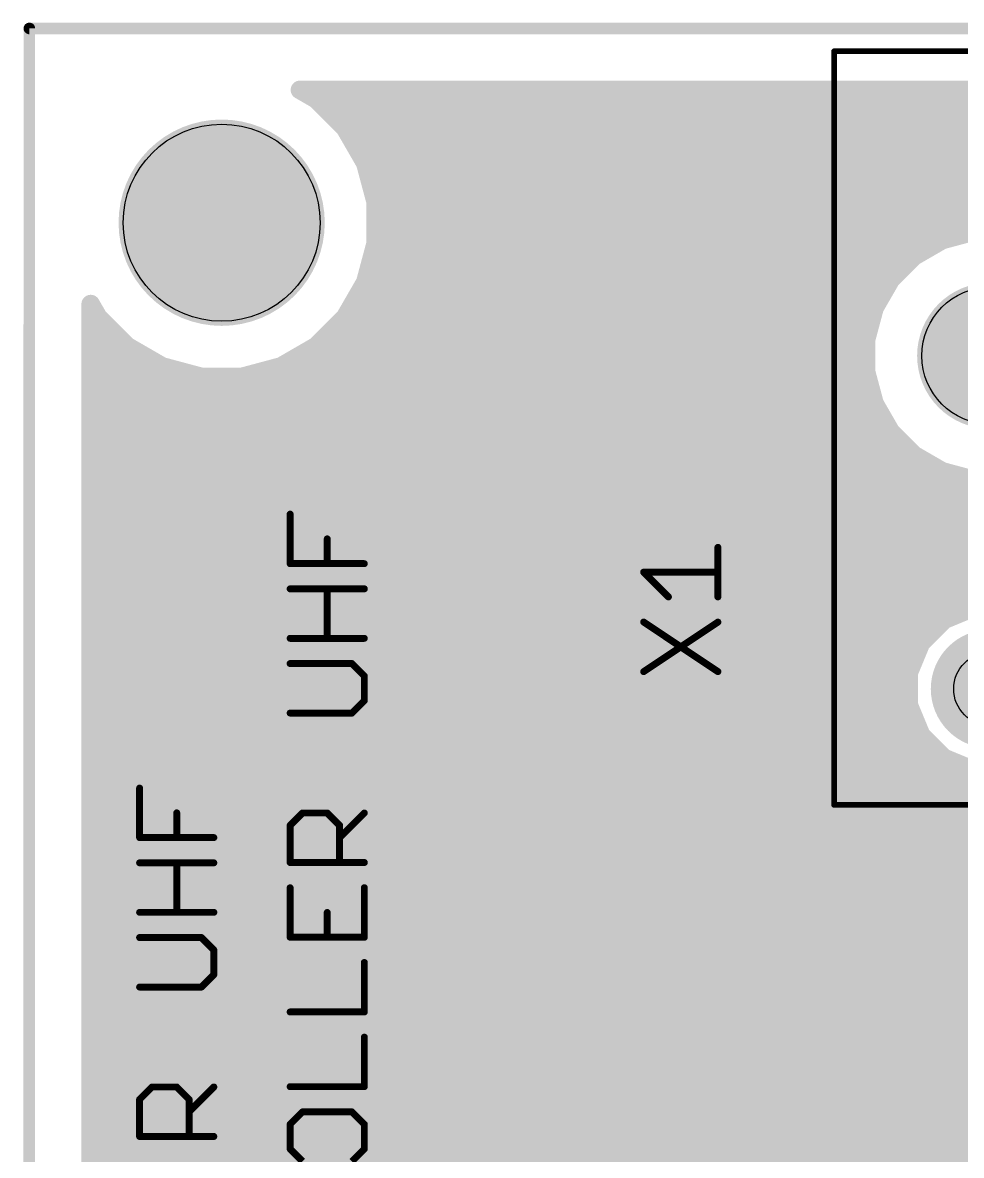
# Model space of a CAD drawing. Extents: x 0 to 10.8, y 0 to 6.1.
# Drawn here: x -0.006 to 0.804, y 3.556 to 4.533 of the extents above; entities that cross this region are included whole.
import ezdxf

# ---------------------------------------------------------------- set-up
doc = ezdxf.new("R2010")
doc.units = 0
for name, color, linetype in [('1', 22, 'CONTINUOUS'), ('116', 253, 'CONTINUOUS'), ('16', 175, 'CONTINUOUS'), ('17', 82, 'CONTINUOUS'), ('20', 7, 'CONTINUOUS'), ('21', 253, 'CONTINUOUS'), ('25', 253, 'CONTINUOUS'), ('29', 253, 'CONTINUOUS'), ('30', 253, 'CONTINUOUS'), ('44', 253, 'CONTINUOUS')]:
    doc.layers.add(name, color=color, linetype=linetype)

# ---------------------------------------------------------------- blocks, each defined once
blk = doc.blocks.new('ROUNDP')
at = {"const_width": 0.5}
blk.add_lwpolyline([(0, -0.25, 1), (0, 0.25, 1), (0, -0.25)], format="xyb", dxfattribs=at)

msp = doc.modelspace()

# ---------------------------------------------------------------- linework, layer by layer
at = {"layer": '1', "const_width": 0.016}
for points in [[(0.247661, 4.466425), (0.233563, 4.474559)], [(0.233563, 4.474559), (2.205394, 4.474559)], [(0.272425, 4.441661), (0.247661, 4.466425)], [(0.250087, 4.464), (2.174343, 4.464)], [(0.266087, 4.448), (2.148587, 4.448)], [(0.289933, 4.411335), (0.272425, 4.441661)], [(0.278004, 4.432), (2.132587, 4.432)], [(0.28724, 4.416), (2.12078, 4.416)], [(0.298996, 4.377508), (0.289933, 4.411335)], [(0.292972, 4.4), (2.111543, 4.4)], [(0.29726, 4.384), (1.717126, 4.384)], [(0.298996, 4.342488), (0.298996, 4.377508)], [(0.298996, 4.368), (1.717126, 4.368)], [(0.298996, 4.352), (0.813976, 4.352)], [(0.815224, 4.352335), (0.788, 4.345039)], [(0.289933, 4.308661), (0.298996, 4.342488)], [(0.788, 4.345039), (0.763587, 4.330945)], [(0.297256, 4.336), (0.772346, 4.336)], [(0.763587, 4.330945), (0.743657, 4.311016)], [(0.292969, 4.32), (0.752642, 4.32)], [(0.743657, 4.311016), (0.729563, 4.286602)], [(0.272425, 4.278335), (0.289933, 4.308661)], [(0.28724, 4.304), (0.73961, 4.304)], [(0.052252, 0.24398), (0.052953, 4.289807)], [(0.052949, 4.288), (0.053992, 4.288)], [(0.052953, 4.289807), (0.059571, 4.278335)], [(0.278004, 4.288), (0.73037, 4.288)], [(0.729563, 4.286602), (0.722268, 4.259378)], [(0.052949, 4.272), (0.065906, 4.272)], [(0.059571, 4.278335), (0.084335, 4.253571)], [(0.247661, 4.253571), (0.272425, 4.278335)], [(0.266091, 4.272), (0.725654, 4.272)], [(0.052945, 4.256), (0.081906, 4.256)], [(0.084335, 4.253571), (0.114661, 4.236063)], [(0.217335, 4.236063), (0.247661, 4.253571)], [(0.250091, 4.256), (0.722268, 4.256)], [(0.722268, 4.259378), (0.722268, 4.231185)], [(0.052941, 4.24), (0.107839, 4.24)], [(0.114661, 4.236063), (0.148488, 4.227)], [(0.183508, 4.227), (0.217335, 4.236063)], [(0.224154, 4.24), (0.722268, 4.24)], [(0.052941, 4.224), (0.724193, 4.224)], [(0.148488, 4.227), (0.183508, 4.227)], [(0.722268, 4.231185), (0.729563, 4.203961)], [(0.052937, 4.208), (0.72848, 4.208)], [(0.729563, 4.203961), (0.743657, 4.179547)], [(0.052933, 4.192), (0.736465, 4.192)], [(0.052929, 4.176), (0.747205, 4.176)], [(0.743657, 4.179547), (0.763587, 4.159618)], [(0.052929, 4.16), (0.763205, 4.16)], [(0.763587, 4.159618), (0.788, 4.145524)], [(0.788, 4.145524), (0.815224, 4.138228)], [(0.052925, 4.144), (0.793685, 4.144)], [(0.052921, 4.128), (1.355811, 4.128)], [(0.052921, 4.112), (1.339811, 4.112)], [(0.052917, 4.096), (1.323811, 4.096)], [(0.052913, 4.08), (1.315457, 4.08)], [(0.052913, 4.064), (1.315457, 4.064)], [(0.052909, 4.048), (1.315457, 4.048)], [(0.052906, 4.032), (1.315457, 4.032)], [(0.815346, 4.028122), (0.789531, 4.017429)], [(0.052902, 4.016), (0.788102, 4.016)], [(0.789531, 4.017429), (0.769772, 3.997669)], [(0.052902, 4), (0.772102, 4)], [(0.769772, 3.997669), (0.759079, 3.971854)], [(0.052898, 3.984), (0.76411, 3.984)], [(0.759079, 3.971854), (0.759079, 3.943906)], [(0.052894, 3.968), (0.759079, 3.968)], [(0.052894, 3.952), (0.759079, 3.952)], [(0.759079, 3.943906), (0.769772, 3.918091)], [(0.05289, 3.936), (0.76235, 3.936)], [(0.052886, 3.92), (0.76898, 3.92)], [(0.769772, 3.918091), (0.789531, 3.898331)], [(0.052886, 3.904), (0.783862, 3.904)], [(0.789531, 3.898331), (0.791, 3.897724)], [(0.791, 3.897724), (0.791, 3.503665)], [(0.052882, 3.888), (0.791, 3.888)], [(0.052878, 3.872), (0.791, 3.872)], [(0.052874, 3.856), (0.791, 3.856)], [(0.052874, 3.84), (0.791, 3.84)], [(0.05287, 3.824), (0.791, 3.824)], [(0.052866, 3.808), (0.791, 3.808)], [(0.052866, 3.792), (0.791, 3.792)], [(0.052862, 3.776), (0.791, 3.776)], [(0.052858, 3.76), (0.791, 3.76)], [(0.052854, 3.744), (0.791, 3.744)], [(0.052854, 3.728), (0.791, 3.728)], [(0.05285, 3.712), (0.791, 3.712)], [(0.052846, 3.696), (0.791, 3.696)], [(0.052846, 3.68), (0.791, 3.68)], [(0.052843, 3.664), (0.791, 3.664)], [(0.052839, 3.648), (0.791, 3.648)], [(0.052839, 3.632), (0.791, 3.632)], [(0.052835, 3.616), (0.791, 3.616)], [(0.052831, 3.6), (0.791, 3.6)], [(0.052827, 3.584), (0.791, 3.584)], [(0.052827, 3.568), (0.791, 3.568)], [(0.052823, 3.552), (0.791, 3.552)]]:
    msp.add_lwpolyline(points, dxfattribs=at)
at = {"layer": '1', "const_width": 0.008}
for points in [[(0.235562, 4.478024, 1), (0.231564, 4.471094)], [(0.233563, 4.478559, 1), (0.233563, 4.470559)], [(0.25049, 4.469254, 1), (0.244833, 4.463597)], [(0.245662, 4.46296, 1), (0.24966, 4.46989)], [(0.250087, 4.468, 1), (0.250087, 4.46)], [(0.266087, 4.452, 1), (0.266087, 4.444)], [(0.275889, 4.443661, 1), (0.268961, 4.439662)], [(0.269597, 4.438833, 1), (0.275254, 4.44449)], [(0.278004, 4.436, 1), (0.278004, 4.428)], [(0.28724, 4.42, 1), (0.28724, 4.412)], [(0.293797, 4.41237, 1), (0.286069, 4.410299)], [(0.286469, 4.409335, 1), (0.293397, 4.413335)], [(0.292972, 4.404, 1), (0.292972, 4.396)], [(0.29726, 4.388, 1), (0.29726, 4.38)], [(0.302996, 4.377508, 1), (0.294996, 4.377508)], [(0.295132, 4.376473, 1), (0.30286, 4.378543)], [(0.298996, 4.372, 1), (0.298996, 4.364)], [(0.298996, 4.356, 1), (0.298996, 4.348)], [(0.30286, 4.341453, 1), (0.295132, 4.343523)], [(0.786965, 4.348903, 1), (0.789035, 4.341176)], [(0.79, 4.341575, 1), (0.786, 4.348504)], [(0.297256, 4.34, 1), (0.297256, 4.332)], [(0.294996, 4.342488, 1), (0.302996, 4.342488)], [(0.761587, 4.334409, 1), (0.765587, 4.327481)], [(0.766415, 4.328116, 1), (0.760758, 4.333773)], [(0.772346, 4.332, 1), (0.772346, 4.34)], [(0.292969, 4.324, 1), (0.292969, 4.316)], [(0.747122, 4.309016, 1), (0.740193, 4.313016)], [(0.752642, 4.316, 1), (0.752642, 4.324)], [(0.28724, 4.308, 1), (0.28724, 4.3)], [(0.286069, 4.309697, 1), (0.293797, 4.307626)], [(0.293397, 4.306662, 1), (0.286469, 4.310661)], [(0.73961, 4.3, 1), (0.73961, 4.308)], [(0.740829, 4.313844, 1), (0.746486, 4.308187)], [(0.052949, 4.292, 1), (0.052949, 4.284)], [(0.056953, 4.289806, 1), (0.048953, 4.289808)], [(0.056418, 4.291806, 1), (0.049488, 4.287808)], [(0.053992, 4.284, 1), (0.053992, 4.292)], [(0.278004, 4.292, 1), (0.278004, 4.284)], [(0.726099, 4.288602, 1), (0.733027, 4.284602)], [(0.733427, 4.285567, 1), (0.725699, 4.287638)], [(0.73037, 4.284, 1), (0.73037, 4.292)], [(0.052949, 4.276, 1), (0.052949, 4.268)], [(0.062399, 4.281163, 1), (0.056742, 4.275506)], [(0.056106, 4.276336, 1), (0.063036, 4.280333)], [(0.065906, 4.268, 1), (0.065906, 4.276)], [(0.266091, 4.276, 1), (0.266091, 4.268)], [(0.268961, 4.280335, 1), (0.275889, 4.276335)], [(0.275254, 4.275506, 1), (0.269597, 4.281163)], [(0.725654, 4.268, 1), (0.725654, 4.276)], [(0.052945, 4.26, 1), (0.052945, 4.252)], [(0.086335, 4.257035, 1), (0.082335, 4.250107)], [(0.081506, 4.250742, 1), (0.087163, 4.256399)], [(0.081906, 4.252, 1), (0.081906, 4.26)], [(0.244833, 4.256399, 1), (0.25049, 4.250742)], [(0.249661, 4.250107, 1), (0.245662, 4.257035)], [(0.250091, 4.26, 1), (0.250091, 4.252)], [(0.726268, 4.259378, 1), (0.718268, 4.259378)], [(0.718404, 4.260413, 1), (0.726131, 4.258343)], [(0.722268, 4.252, 1), (0.722268, 4.26)], [(0.052941, 4.244, 1), (0.052941, 4.236)], [(0.107839, 4.236, 1), (0.107839, 4.244)], [(0.115697, 4.239927, 1), (0.113626, 4.232199)], [(0.112662, 4.232599, 1), (0.116661, 4.239527)], [(0.215335, 4.239527, 1), (0.219335, 4.232599)], [(0.21837, 4.232199, 1), (0.216299, 4.239927)], [(0.224154, 4.244, 1), (0.224154, 4.236)], [(0.722268, 4.236, 1), (0.722268, 4.244)], [(0.052941, 4.228, 1), (0.052941, 4.22)], [(0.148488, 4.231, 1), (0.148488, 4.223)], [(0.147453, 4.223136, 1), (0.149523, 4.230864)], [(0.182473, 4.230864, 1), (0.184543, 4.223136)], [(0.183508, 4.223, 1), (0.183508, 4.231)], [(0.726131, 4.23222, 1), (0.718404, 4.23015)], [(0.718268, 4.231185, 1), (0.726268, 4.231185)], [(0.724193, 4.22, 1), (0.724193, 4.228)], [(0.052937, 4.212, 1), (0.052937, 4.204)], [(0.733027, 4.205961, 1), (0.726099, 4.201961)], [(0.72848, 4.204, 1), (0.72848, 4.212)], [(0.725699, 4.202925, 1), (0.733427, 4.204996)], [(0.052933, 4.196, 1), (0.052933, 4.188)], [(0.736465, 4.188, 1), (0.736465, 4.196)], [(0.052929, 4.18, 1), (0.052929, 4.172)], [(0.746486, 4.182376, 1), (0.740829, 4.176719)], [(0.740193, 4.177547, 1), (0.747122, 4.181547)], [(0.747205, 4.172, 1), (0.747205, 4.18)], [(0.052929, 4.164, 1), (0.052929, 4.156)], [(0.765587, 4.163082, 1), (0.761587, 4.156154)], [(0.760758, 4.15679, 1), (0.766415, 4.162447)], [(0.763205, 4.156, 1), (0.763205, 4.164)], [(0.789035, 4.149387, 1), (0.786965, 4.14166)], [(0.786, 4.142059, 1), (0.79, 4.148988)], [(0.052925, 4.148, 1), (0.052925, 4.14)], [(0.793685, 4.14, 1), (0.793685, 4.148)], [(0.052921, 4.132, 1), (0.052921, 4.124)], [(0.052921, 4.116, 1), (0.052921, 4.108)], [(0.052917, 4.1, 1), (0.052917, 4.092)], [(0.052913, 4.084, 1), (0.052913, 4.076)], [(0.052913, 4.068, 1), (0.052913, 4.06)], [(0.052909, 4.052, 1), (0.052909, 4.044)], [(0.052906, 4.036, 1), (0.052906, 4.028)], [(0.052902, 4.02, 1), (0.052902, 4.012)], [(0.788001, 4.021125, 1), (0.791062, 4.013734)], [(0.79236, 4.014601, 1), (0.786703, 4.020258)], [(0.788102, 4.012, 1), (0.788102, 4.02)], [(0.052902, 4.004, 1), (0.052902, 3.996)], [(0.772102, 3.996, 1), (0.772102, 4.004)], [(0.766943, 4.000498, 1), (0.7726, 3.994841)], [(0.773467, 3.996139, 1), (0.766076, 3.9992)], [(0.052898, 3.988, 1), (0.052898, 3.98)], [(0.76411, 3.98, 1), (0.76411, 3.988)], [(0.763079, 3.971854, 1), (0.755079, 3.971854)], [(0.755383, 3.973385, 1), (0.762774, 3.970324)], [(0.052894, 3.972, 1), (0.052894, 3.964)], [(0.759079, 3.964, 1), (0.759079, 3.972)], [(0.052894, 3.956, 1), (0.052894, 3.948)], [(0.759079, 3.948, 1), (0.759079, 3.956)], [(0.762774, 3.945436, 1), (0.755383, 3.942375)], [(0.755079, 3.943906, 1), (0.763079, 3.943906)], [(0.05289, 3.94, 1), (0.05289, 3.932)], [(0.76235, 3.932, 1), (0.76235, 3.94)], [(0.052886, 3.924, 1), (0.052886, 3.916)], [(0.76898, 3.916, 1), (0.76898, 3.924)], [(0.7726, 3.920919, 1), (0.766943, 3.915262)], [(0.766076, 3.91656, 1), (0.773467, 3.919621)], [(0.052886, 3.908, 1), (0.052886, 3.9)], [(0.783862, 3.9, 1), (0.783862, 3.908)], [(0.791058, 3.902028, 1), (0.788005, 3.894633)], [(0.786703, 3.895502, 1), (0.79236, 3.901159)], [(0.795, 3.897724, 1), (0.787, 3.897724)], [(0.789474, 3.894027, 1), (0.792526, 3.901422)], [(0.052882, 3.892, 1), (0.052882, 3.884)], [(0.791, 3.884, 1), (0.791, 3.892)], [(0.052878, 3.876, 1), (0.052878, 3.868)], [(0.791, 3.868, 1), (0.791, 3.876)], [(0.052874, 3.86, 1), (0.052874, 3.852)], [(0.791, 3.852, 1), (0.791, 3.86)], [(0.052874, 3.844, 1), (0.052874, 3.836)], [(0.791, 3.836, 1), (0.791, 3.844)], [(0.05287, 3.828, 1), (0.05287, 3.82)], [(0.791, 3.82, 1), (0.791, 3.828)], [(0.052866, 3.812, 1), (0.052866, 3.804)], [(0.791, 3.804, 1), (0.791, 3.812)], [(0.052866, 3.796, 1), (0.052866, 3.788)], [(0.791, 3.788, 1), (0.791, 3.796)], [(0.052862, 3.78, 1), (0.052862, 3.772)], [(0.791, 3.772, 1), (0.791, 3.78)], [(0.052858, 3.764, 1), (0.052858, 3.756)], [(0.791, 3.756, 1), (0.791, 3.764)], [(0.052854, 3.748, 1), (0.052854, 3.74)], [(0.791, 3.74, 1), (0.791, 3.748)], [(0.052854, 3.732, 1), (0.052854, 3.724)], [(0.791, 3.724, 1), (0.791, 3.732)], [(0.05285, 3.716, 1), (0.05285, 3.708)], [(0.791, 3.708, 1), (0.791, 3.716)], [(0.052846, 3.7, 1), (0.052846, 3.692)], [(0.791, 3.692, 1), (0.791, 3.7)], [(0.052846, 3.684, 1), (0.052846, 3.676)], [(0.791, 3.676, 1), (0.791, 3.684)], [(0.052843, 3.668, 1), (0.052843, 3.66)], [(0.791, 3.66, 1), (0.791, 3.668)], [(0.052839, 3.652, 1), (0.052839, 3.644)], [(0.791, 3.644, 1), (0.791, 3.652)], [(0.052839, 3.636, 1), (0.052839, 3.628)], [(0.791, 3.628, 1), (0.791, 3.636)], [(0.052835, 3.62, 1), (0.052835, 3.612)], [(0.791, 3.612, 1), (0.791, 3.62)], [(0.052831, 3.604, 1), (0.052831, 3.596)], [(0.791, 3.596, 1), (0.791, 3.604)], [(0.052827, 3.588, 1), (0.052827, 3.58)], [(0.791, 3.58, 1), (0.791, 3.588)], [(0.052827, 3.572, 1), (0.052827, 3.564)], [(0.791, 3.564, 1), (0.791, 3.572)], [(0.052823, 3.556, 1), (0.052823, 3.548)], [(0.791, 3.548, 1), (0.791, 3.556)]]:
    msp.add_lwpolyline(points, format="xyb", dxfattribs=at)
at = {"layer": '116'}
for points, const_width in [([(0.165984, 4.313543, 1), (0.165984, 4.406457, 1), (0.165984, 4.313543)], 0.081063), ([(0.829331, 4.211811, 1), (0.829331, 4.27874, 1), (0.829331, 4.211811)], 0.055118), ([(0.829331, 3.938189, 1), (0.829331, 3.977559, 1), (0.829331, 3.938189)], 0.027559)]:
    msp.add_lwpolyline(points, format="xyb", dxfattribs=dict(at, const_width=const_width))
at = {"layer": '16', "const_width": 0.016}
for points in [[(0.247661, 4.466425), (0.233563, 4.474559)], [(0.233563, 4.474559), (1.659866, 4.474559)], [(0.272425, 4.441661), (0.247661, 4.466425)], [(0.250087, 4.464), (1.649307, 4.464)], [(0.266087, 4.448), (1.633307, 4.448)], [(0.289933, 4.411335), (0.272425, 4.441661)], [(0.278004, 4.432), (1.617307, 4.432)], [(0.28724, 4.416), (1.601307, 4.416)], [(0.298996, 4.377508), (0.289933, 4.411335)], [(0.292972, 4.4), (1.585307, 4.4)], [(0.29726, 4.384), (1.569307, 4.384)], [(0.298996, 4.342488), (0.298996, 4.377508)], [(0.298996, 4.368), (1.553307, 4.368)], [(0.298996, 4.352), (0.813976, 4.352)], [(0.815224, 4.352335), (0.788, 4.345039)], [(0.289933, 4.308661), (0.298996, 4.342488)], [(0.788, 4.345039), (0.763587, 4.330945)], [(0.297256, 4.336), (0.772346, 4.336)], [(0.763587, 4.330945), (0.743657, 4.311016)], [(0.292969, 4.32), (0.752642, 4.32)], [(0.743657, 4.311016), (0.729563, 4.286602)], [(0.272425, 4.278335), (0.289933, 4.308661)], [(0.28724, 4.304), (0.73961, 4.304)], [(0.052252, 0.24398), (0.052953, 4.289807)], [(0.052949, 4.288), (0.053992, 4.288)], [(0.052953, 4.289807), (0.059571, 4.278335)], [(0.278004, 4.288), (0.73037, 4.288)], [(0.729563, 4.286602), (0.722268, 4.259378)], [(0.052949, 4.272), (0.065906, 4.272)], [(0.059571, 4.278335), (0.084335, 4.253571)], [(0.247661, 4.253571), (0.272425, 4.278335)], [(0.266091, 4.272), (0.725654, 4.272)], [(0.052945, 4.256), (0.081906, 4.256)], [(0.084335, 4.253571), (0.114661, 4.236063)], [(0.217335, 4.236063), (0.247661, 4.253571)], [(0.250091, 4.256), (0.722268, 4.256)], [(0.722268, 4.259378), (0.722268, 4.231185)], [(0.052941, 4.24), (0.107839, 4.24)], [(0.114661, 4.236063), (0.148488, 4.227)], [(0.183508, 4.227), (0.217335, 4.236063)], [(0.224154, 4.24), (0.722268, 4.24)], [(0.052941, 4.224), (0.724193, 4.224)], [(0.148488, 4.227), (0.183508, 4.227)], [(0.722268, 4.231185), (0.729563, 4.203961)], [(0.052937, 4.208), (0.72848, 4.208)], [(0.729563, 4.203961), (0.743657, 4.179547)], [(0.052933, 4.192), (0.736465, 4.192)], [(0.052929, 4.176), (0.747205, 4.176)], [(0.743657, 4.179547), (0.763587, 4.159618)], [(0.052929, 4.16), (0.763205, 4.16)], [(0.763587, 4.159618), (0.788, 4.145524)], [(0.788, 4.145524), (0.815224, 4.138228)], [(0.052925, 4.144), (0.793685, 4.144)], [(0.052921, 4.128), (1.313307, 4.128)], [(0.052921, 4.112), (1.297307, 4.112)], [(0.052917, 4.096), (1.281307, 4.096)], [(0.052913, 4.08), (1.265307, 4.08)], [(0.052913, 4.064), (1.249307, 4.064)], [(0.052909, 4.048), (1.233307, 4.048)], [(0.052906, 4.032), (1.217307, 4.032)], [(0.815346, 4.028122), (0.789531, 4.017429)], [(0.052902, 4.016), (0.788102, 4.016)], [(0.789531, 4.017429), (0.769772, 3.997669)], [(0.052902, 4), (0.772102, 4)], [(0.769772, 3.997669), (0.759079, 3.971854)], [(0.052898, 3.984), (0.76411, 3.984)], [(0.759079, 3.971854), (0.759079, 3.943906)], [(0.052894, 3.968), (0.759079, 3.968)], [(0.052894, 3.952), (0.759079, 3.952)], [(0.759079, 3.943906), (0.769772, 3.918091)], [(0.05289, 3.936), (0.76235, 3.936)], [(0.052886, 3.92), (0.76898, 3.92)], [(0.769772, 3.918091), (0.789531, 3.898331)], [(0.052886, 3.904), (0.783862, 3.904)], [(0.789531, 3.898331), (0.815346, 3.887638)], [(0.052882, 3.888), (0.814469, 3.888)], [(0.052878, 3.872), (1.59685, 3.872)], [(0.052874, 3.856), (1.58085, 3.856)], [(0.052874, 3.84), (1.56485, 3.84)], [(0.05287, 3.824), (1.54885, 3.824)], [(0.052866, 3.808), (1.53285, 3.808)], [(0.052866, 3.792), (1.51685, 3.792)], [(0.052862, 3.776), (1.50085, 3.776)], [(0.052858, 3.76), (1.48485, 3.76)], [(0.052854, 3.744), (1.46885, 3.744)], [(0.052854, 3.728), (1.45285, 3.728)], [(0.05285, 3.712), (1.316193, 3.712)], [(0.052846, 3.696), (1.305087, 3.696)], [(0.052846, 3.68), (1.302, 3.68)], [(0.052843, 3.664), (1.305083, 3.664)], [(0.052839, 3.648), (1.306, 3.648)], [(0.052839, 3.632), (1.306, 3.632)], [(0.052835, 3.616), (1.306, 3.616)], [(0.052831, 3.6), (1.306, 3.6)], [(0.052827, 3.584), (1.306, 3.584)], [(0.052827, 3.568), (1.306, 3.568)], [(0.052823, 3.552), (1.306, 3.552)]]:
    msp.add_lwpolyline(points, dxfattribs=at)
at = {"layer": '16', "const_width": 0.008}
for points in [[(0.235562, 4.478024, 1), (0.231564, 4.471094)], [(0.233563, 4.478559, 1), (0.233563, 4.470559)], [(0.25049, 4.469254, 1), (0.244833, 4.463597)], [(0.245662, 4.46296, 1), (0.24966, 4.46989)], [(0.250087, 4.468, 1), (0.250087, 4.46)], [(0.266087, 4.452, 1), (0.266087, 4.444)], [(0.275889, 4.443661, 1), (0.268961, 4.439662)], [(0.269597, 4.438833, 1), (0.275254, 4.44449)], [(0.278004, 4.436, 1), (0.278004, 4.428)], [(0.28724, 4.42, 1), (0.28724, 4.412)], [(0.293797, 4.41237, 1), (0.286069, 4.410299)], [(0.286469, 4.409335, 1), (0.293397, 4.413335)], [(0.292972, 4.404, 1), (0.292972, 4.396)], [(0.29726, 4.388, 1), (0.29726, 4.38)], [(0.302996, 4.377508, 1), (0.294996, 4.377508)], [(0.295132, 4.376473, 1), (0.30286, 4.378543)], [(0.298996, 4.372, 1), (0.298996, 4.364)], [(0.298996, 4.356, 1), (0.298996, 4.348)], [(0.30286, 4.341453, 1), (0.295132, 4.343523)], [(0.786965, 4.348903, 1), (0.789035, 4.341176)], [(0.79, 4.341575, 1), (0.786, 4.348504)], [(0.297256, 4.34, 1), (0.297256, 4.332)], [(0.294996, 4.342488, 1), (0.302996, 4.342488)], [(0.761587, 4.334409, 1), (0.765587, 4.327481)], [(0.766415, 4.328116, 1), (0.760758, 4.333773)], [(0.772346, 4.332, 1), (0.772346, 4.34)], [(0.292969, 4.324, 1), (0.292969, 4.316)], [(0.747122, 4.309016, 1), (0.740193, 4.313016)], [(0.752642, 4.316, 1), (0.752642, 4.324)], [(0.28724, 4.308, 1), (0.28724, 4.3)], [(0.286069, 4.309697, 1), (0.293797, 4.307626)], [(0.293397, 4.306662, 1), (0.286469, 4.310661)], [(0.73961, 4.3, 1), (0.73961, 4.308)], [(0.740829, 4.313844, 1), (0.746486, 4.308187)], [(0.052949, 4.292, 1), (0.052949, 4.284)], [(0.056953, 4.289806, 1), (0.048953, 4.289808)], [(0.056418, 4.291806, 1), (0.049488, 4.287808)], [(0.053992, 4.284, 1), (0.053992, 4.292)], [(0.278004, 4.292, 1), (0.278004, 4.284)], [(0.726099, 4.288602, 1), (0.733027, 4.284602)], [(0.733427, 4.285567, 1), (0.725699, 4.287638)], [(0.73037, 4.284, 1), (0.73037, 4.292)], [(0.052949, 4.276, 1), (0.052949, 4.268)], [(0.062399, 4.281163, 1), (0.056742, 4.275506)], [(0.056106, 4.276336, 1), (0.063036, 4.280333)], [(0.065906, 4.268, 1), (0.065906, 4.276)], [(0.266091, 4.276, 1), (0.266091, 4.268)], [(0.268961, 4.280335, 1), (0.275889, 4.276335)], [(0.275254, 4.275506, 1), (0.269597, 4.281163)], [(0.725654, 4.268, 1), (0.725654, 4.276)], [(0.052945, 4.26, 1), (0.052945, 4.252)], [(0.086335, 4.257035, 1), (0.082335, 4.250107)], [(0.081506, 4.250742, 1), (0.087163, 4.256399)], [(0.081906, 4.252, 1), (0.081906, 4.26)], [(0.244833, 4.256399, 1), (0.25049, 4.250742)], [(0.249661, 4.250107, 1), (0.245662, 4.257035)], [(0.250091, 4.26, 1), (0.250091, 4.252)], [(0.726268, 4.259378, 1), (0.718268, 4.259378)], [(0.718404, 4.260413, 1), (0.726131, 4.258343)], [(0.722268, 4.252, 1), (0.722268, 4.26)], [(0.052941, 4.244, 1), (0.052941, 4.236)], [(0.107839, 4.236, 1), (0.107839, 4.244)], [(0.115697, 4.239927, 1), (0.113626, 4.232199)], [(0.112662, 4.232599, 1), (0.116661, 4.239527)], [(0.215335, 4.239527, 1), (0.219335, 4.232599)], [(0.21837, 4.232199, 1), (0.216299, 4.239927)], [(0.224154, 4.244, 1), (0.224154, 4.236)], [(0.722268, 4.236, 1), (0.722268, 4.244)], [(0.052941, 4.228, 1), (0.052941, 4.22)], [(0.148488, 4.231, 1), (0.148488, 4.223)], [(0.147453, 4.223136, 1), (0.149523, 4.230864)], [(0.182473, 4.230864, 1), (0.184543, 4.223136)], [(0.183508, 4.223, 1), (0.183508, 4.231)], [(0.726131, 4.23222, 1), (0.718404, 4.23015)], [(0.718268, 4.231185, 1), (0.726268, 4.231185)], [(0.724193, 4.22, 1), (0.724193, 4.228)], [(0.052937, 4.212, 1), (0.052937, 4.204)], [(0.733027, 4.205961, 1), (0.726099, 4.201961)], [(0.72848, 4.204, 1), (0.72848, 4.212)], [(0.725699, 4.202925, 1), (0.733427, 4.204996)], [(0.052933, 4.196, 1), (0.052933, 4.188)], [(0.736465, 4.188, 1), (0.736465, 4.196)], [(0.052929, 4.18, 1), (0.052929, 4.172)], [(0.746486, 4.182376, 1), (0.740829, 4.176719)], [(0.740193, 4.177547, 1), (0.747122, 4.181547)], [(0.747205, 4.172, 1), (0.747205, 4.18)], [(0.052929, 4.164, 1), (0.052929, 4.156)], [(0.765587, 4.163082, 1), (0.761587, 4.156154)], [(0.760758, 4.15679, 1), (0.766415, 4.162447)], [(0.763205, 4.156, 1), (0.763205, 4.164)], [(0.789035, 4.149387, 1), (0.786965, 4.14166)], [(0.786, 4.142059, 1), (0.79, 4.148988)], [(0.052925, 4.148, 1), (0.052925, 4.14)], [(0.793685, 4.14, 1), (0.793685, 4.148)], [(0.052921, 4.132, 1), (0.052921, 4.124)], [(0.052921, 4.116, 1), (0.052921, 4.108)], [(0.052917, 4.1, 1), (0.052917, 4.092)], [(0.052913, 4.084, 1), (0.052913, 4.076)], [(0.052913, 4.068, 1), (0.052913, 4.06)], [(0.052909, 4.052, 1), (0.052909, 4.044)], [(0.052906, 4.036, 1), (0.052906, 4.028)], [(0.052902, 4.02, 1), (0.052902, 4.012)], [(0.788001, 4.021125, 1), (0.791062, 4.013734)], [(0.79236, 4.014601, 1), (0.786703, 4.020258)], [(0.788102, 4.012, 1), (0.788102, 4.02)], [(0.052902, 4.004, 1), (0.052902, 3.996)], [(0.772102, 3.996, 1), (0.772102, 4.004)], [(0.766943, 4.000498, 1), (0.7726, 3.994841)], [(0.773467, 3.996139, 1), (0.766076, 3.9992)], [(0.052898, 3.988, 1), (0.052898, 3.98)], [(0.76411, 3.98, 1), (0.76411, 3.988)], [(0.763079, 3.971854, 1), (0.755079, 3.971854)], [(0.755383, 3.973385, 1), (0.762774, 3.970324)], [(0.052894, 3.972, 1), (0.052894, 3.964)], [(0.759079, 3.964, 1), (0.759079, 3.972)], [(0.052894, 3.956, 1), (0.052894, 3.948)], [(0.759079, 3.948, 1), (0.759079, 3.956)], [(0.762774, 3.945436, 1), (0.755383, 3.942375)], [(0.755079, 3.943906, 1), (0.763079, 3.943906)], [(0.05289, 3.94, 1), (0.05289, 3.932)], [(0.76235, 3.932, 1), (0.76235, 3.94)], [(0.052886, 3.924, 1), (0.052886, 3.916)], [(0.76898, 3.916, 1), (0.76898, 3.924)], [(0.7726, 3.920919, 1), (0.766943, 3.915262)], [(0.766076, 3.91656, 1), (0.773467, 3.919621)], [(0.052886, 3.908, 1), (0.052886, 3.9)], [(0.783862, 3.9, 1), (0.783862, 3.908)], [(0.791062, 3.902026, 1), (0.788001, 3.894635)], [(0.786703, 3.895502, 1), (0.79236, 3.901159)], [(0.052882, 3.892, 1), (0.052882, 3.884)], [(0.052878, 3.876, 1), (0.052878, 3.868)], [(0.052874, 3.86, 1), (0.052874, 3.852)], [(0.052874, 3.844, 1), (0.052874, 3.836)], [(0.05287, 3.828, 1), (0.05287, 3.82)], [(0.052866, 3.812, 1), (0.052866, 3.804)], [(0.052866, 3.796, 1), (0.052866, 3.788)], [(0.052862, 3.78, 1), (0.052862, 3.772)], [(0.052858, 3.764, 1), (0.052858, 3.756)], [(0.052854, 3.748, 1), (0.052854, 3.74)], [(0.052854, 3.732, 1), (0.052854, 3.724)], [(0.05285, 3.716, 1), (0.05285, 3.708)], [(0.052846, 3.7, 1), (0.052846, 3.692)], [(0.052846, 3.684, 1), (0.052846, 3.676)], [(0.052843, 3.668, 1), (0.052843, 3.66)], [(0.052839, 3.652, 1), (0.052839, 3.644)], [(0.052839, 3.636, 1), (0.052839, 3.628)], [(0.052835, 3.62, 1), (0.052835, 3.612)], [(0.052831, 3.604, 1), (0.052831, 3.596)], [(0.052827, 3.588, 1), (0.052827, 3.58)], [(0.052827, 3.572, 1), (0.052827, 3.564)], [(0.052823, 3.556, 1), (0.052823, 3.548)]]:
    msp.add_lwpolyline(points, format="xyb", dxfattribs=at)
at = {"layer": '20', "const_width": 0.01}
for points in [[(0, 4.527559), (-0.000787, -0.007874)], [(6.515748, 4.527559), (0, 4.527559)]]:
    msp.add_lwpolyline(points, dxfattribs=at)
at = {"layer": '20', "const_width": 0.005}
for points in [[(0.0025, 4.527559, 1), (-0.0025, 4.527559)], [(0, 4.530059, 1), (0, 4.525059)]]:
    msp.add_lwpolyline(points, format="xyb", dxfattribs=at)
at = {"layer": '20'}
for centre, radius in [((0.166, 4.36), 0.085), ((0.829323, 4.245283), 0.059055)]:
    msp.add_circle(centre, radius, dxfattribs=at)
at = {"layer": '21', "const_width": 0.005}
for points in [[(0.694677, 3.857882), (0.694677, 4.507882)], [(0.694677, 4.507882), (1.294677, 4.507882)], [(1.294677, 3.857882), (0.694677, 3.857882)]]:
    msp.add_lwpolyline(points, dxfattribs=at)
at = {"layer": '21', "const_width": 0.0025}
for points in [[(0.695927, 4.507882, 1), (0.693427, 4.507882)], [(0.694677, 4.509132, 1), (0.694677, 4.506632)], [(0.694677, 3.859132, 1), (0.694677, 3.856632)], [(0.693427, 3.857882, 1), (0.695927, 3.857882)]]:
    msp.add_lwpolyline(points, format="xyb", dxfattribs=at)
at = {"layer": '25', "const_width": 0.006}
for points in [[(0.225094, 4.065913), (0.225094, 4.108614)], [(0.257122, 4.065913), (0.257122, 4.087264)], [(0.594307, 4.037236), (0.594307, 4.079937)], [(0.289146, 4.065913), (0.225094, 4.065913)], [(0.551606, 4.037236), (0.530256, 4.058587)], [(0.530256, 4.058587), (0.594307, 4.058587)], [(0.225094, 4.044161), (0.289146, 4.044161)], [(0.257122, 4.001461), (0.257122, 4.044161)], [(0.530256, 3.972783), (0.594307, 4.015484)], [(0.530256, 4.015484), (0.594307, 3.972783)], [(0.289146, 4.001461), (0.225094, 4.001461)], [(0.278472, 3.979709), (0.225094, 3.979709)], [(0.289146, 3.969031), (0.278472, 3.979709)], [(0.289146, 3.947681), (0.289146, 3.969031)], [(0.278472, 3.937008), (0.289146, 3.947681)], [(0.225094, 3.937008), (0.278472, 3.937008)], [(0.095173, 3.829587), (0.095173, 3.872287)], [(0.127201, 3.829587), (0.127201, 3.850937)], [(0.225094, 3.840126), (0.235768, 3.850803)], [(0.235768, 3.850803), (0.257122, 3.850803)], [(0.257122, 3.850803), (0.267795, 3.840126)], [(0.267795, 3.829453), (0.289146, 3.850803)], [(0.225094, 3.808102), (0.225094, 3.840126)], [(0.267795, 3.840126), (0.267795, 3.808102)], [(0.159224, 3.829587), (0.095173, 3.829587)], [(0.095173, 3.807835), (0.159224, 3.807835)], [(0.127201, 3.765134), (0.127201, 3.807835)], [(0.289146, 3.808102), (0.225094, 3.808102)], [(0.225094, 3.78635), (0.225094, 3.74365)], [(0.289146, 3.74365), (0.289146, 3.78635)], [(0.159224, 3.765134), (0.095173, 3.765134)], [(0.257122, 3.74365), (0.257122, 3.765)], [(0.148551, 3.743382), (0.095173, 3.743382)], [(0.159224, 3.732705), (0.148551, 3.743382)], [(0.225094, 3.74365), (0.289146, 3.74365)], [(0.159224, 3.711354), (0.159224, 3.732705)], [(0.289146, 3.679197), (0.289146, 3.721898)], [(0.148551, 3.700681), (0.159224, 3.711354)], [(0.095173, 3.700681), (0.148551, 3.700681)], [(0.225094, 3.679197), (0.289146, 3.679197)], [(0.289146, 3.614744), (0.289146, 3.657445)], [(0.095173, 3.603799), (0.105846, 3.614476)], [(0.105846, 3.614476), (0.127201, 3.614476)], [(0.127201, 3.614476), (0.137874, 3.603799)], [(0.137874, 3.593126), (0.159224, 3.614476)], [(0.225094, 3.614744), (0.289146, 3.614744)], [(0.095173, 3.571776), (0.095173, 3.603799)], [(0.137874, 3.603799), (0.137874, 3.571776)], [(0.235768, 3.592992), (0.225094, 3.582315)], [(0.278472, 3.592992), (0.235768, 3.592992)], [(0.289146, 3.582315), (0.278472, 3.592992)], [(0.225094, 3.582315), (0.225094, 3.560965)], [(0.289146, 3.560965), (0.289146, 3.582315)], [(0.159224, 3.571776), (0.095173, 3.571776)], [(0.225094, 3.560965), (0.235768, 3.550291)], [(0.278472, 3.550291), (0.289146, 3.560965)]]:
    msp.add_lwpolyline(points, dxfattribs=at)
at = {"layer": '25', "const_width": 0.003}
for points in [[(0.226594, 4.108614, 1), (0.223594, 4.108614)], [(0.258622, 4.087264, 1), (0.255622, 4.087264)], [(0.595807, 4.079937, 1), (0.592807, 4.079937)], [(0.225094, 4.067413, 1), (0.225094, 4.064413)], [(0.223594, 4.065913, 1), (0.226594, 4.065913)], [(0.255622, 4.065913, 1), (0.258622, 4.065913)], [(0.289146, 4.064413, 1), (0.289146, 4.067413)], [(0.531317, 4.059647, 1), (0.529195, 4.057526)], [(0.530256, 4.060087, 1), (0.530256, 4.057087)], [(0.594307, 4.057087, 1), (0.594307, 4.060087)], [(0.225094, 4.045661, 1), (0.225094, 4.042661)], [(0.258622, 4.044161, 1), (0.255622, 4.044161)], [(0.289146, 4.042661, 1), (0.289146, 4.045661)], [(0.550546, 4.036176, 1), (0.552667, 4.038297)], [(0.592807, 4.037236, 1), (0.595807, 4.037236)], [(0.531088, 4.016732, 1), (0.529424, 4.014236)], [(0.595139, 4.014236, 1), (0.593475, 4.016732)], [(0.225094, 4.002961, 1), (0.225094, 3.999961)], [(0.255622, 4.001461, 1), (0.258622, 4.001461)], [(0.289146, 3.999961, 1), (0.289146, 4.002961)], [(0.225094, 3.981209, 1), (0.225094, 3.978209)], [(0.279533, 3.980769, 1), (0.277412, 3.978648)], [(0.278472, 3.978209, 1), (0.278472, 3.981209)], [(0.290646, 3.969031, 1), (0.287646, 3.969031)], [(0.288085, 3.967971, 1), (0.290207, 3.970092)], [(0.529424, 3.974032, 1), (0.531088, 3.971535)], [(0.593475, 3.971535, 1), (0.595139, 3.974032)], [(0.287646, 3.947681, 1), (0.290646, 3.947681)], [(0.290206, 3.94662, 1), (0.288085, 3.948742)], [(0.225094, 3.938508, 1), (0.225094, 3.935508)], [(0.277412, 3.938069, 1), (0.279533, 3.935947)], [(0.278472, 3.935508, 1), (0.278472, 3.938508)], [(0.096673, 3.872287, 1), (0.093673, 3.872287)], [(0.128701, 3.850937, 1), (0.125701, 3.850937)], [(0.235768, 3.852303, 1), (0.235768, 3.849303)], [(0.236829, 3.849743, 1), (0.234707, 3.851864)], [(0.258183, 3.851864, 1), (0.256061, 3.849743)], [(0.257122, 3.849303, 1), (0.257122, 3.852303)], [(0.290206, 3.849742, 1), (0.288085, 3.851864)], [(0.226594, 3.840126, 1), (0.223594, 3.840126)], [(0.224034, 3.841186, 1), (0.226155, 3.839066)], [(0.269295, 3.840126, 1), (0.266295, 3.840126)], [(0.266734, 3.839066, 1), (0.268856, 3.841186)], [(0.095173, 3.831087, 1), (0.095173, 3.828087)], [(0.093673, 3.829587, 1), (0.096673, 3.829587)], [(0.125701, 3.829587, 1), (0.128701, 3.829587)], [(0.159224, 3.828087, 1), (0.159224, 3.831087)], [(0.266735, 3.830513, 1), (0.268856, 3.828392)], [(0.095173, 3.809335, 1), (0.095173, 3.806335)], [(0.128701, 3.807835, 1), (0.125701, 3.807835)], [(0.159224, 3.806335, 1), (0.159224, 3.809335)], [(0.225094, 3.809602, 1), (0.225094, 3.806602)], [(0.289146, 3.806602, 1), (0.289146, 3.809602)], [(0.223594, 3.808102, 1), (0.226594, 3.808102)], [(0.266295, 3.808102, 1), (0.269295, 3.808102)], [(0.226594, 3.78635, 1), (0.223594, 3.78635)], [(0.290646, 3.78635, 1), (0.287646, 3.78635)], [(0.095173, 3.766634, 1), (0.095173, 3.763634)], [(0.125701, 3.765134, 1), (0.128701, 3.765134)], [(0.159224, 3.763634, 1), (0.159224, 3.766634)], [(0.258622, 3.765, 1), (0.255622, 3.765)], [(0.095173, 3.744882, 1), (0.095173, 3.741882)], [(0.149612, 3.744442, 1), (0.14749, 3.742321)], [(0.148551, 3.741882, 1), (0.148551, 3.744882)], [(0.225094, 3.74515, 1), (0.225094, 3.74215)], [(0.223594, 3.74365, 1), (0.226594, 3.74365)], [(0.255622, 3.74365, 1), (0.258622, 3.74365)], [(0.287646, 3.74365, 1), (0.290646, 3.74365)], [(0.289146, 3.74215, 1), (0.289146, 3.74515)], [(0.160724, 3.732705, 1), (0.157724, 3.732705)], [(0.158164, 3.731644, 1), (0.160285, 3.733765)], [(0.290646, 3.721898, 1), (0.287646, 3.721898)], [(0.157724, 3.711354, 1), (0.160724, 3.711354)], [(0.160285, 3.710294, 1), (0.158164, 3.712415)], [(0.095173, 3.702181, 1), (0.095173, 3.699181)], [(0.147491, 3.701742, 1), (0.149612, 3.69962)], [(0.148551, 3.699181, 1), (0.148551, 3.702181)], [(0.225094, 3.680697, 1), (0.225094, 3.677697)], [(0.287646, 3.679197, 1), (0.290646, 3.679197)], [(0.289146, 3.677697, 1), (0.289146, 3.680697)], [(0.290646, 3.657445, 1), (0.287646, 3.657445)], [(0.105846, 3.615976, 1), (0.105846, 3.612976)], [(0.106907, 3.613416, 1), (0.104786, 3.615537)], [(0.128262, 3.615537, 1), (0.12614, 3.613416)], [(0.127201, 3.612976, 1), (0.127201, 3.615976)], [(0.160285, 3.613416, 1), (0.158164, 3.615537)], [(0.225094, 3.616244, 1), (0.225094, 3.613244)], [(0.287646, 3.614744, 1), (0.290646, 3.614744)], [(0.289146, 3.613244, 1), (0.289146, 3.616244)], [(0.096673, 3.603799, 1), (0.093673, 3.603799)], [(0.094112, 3.60486, 1), (0.096234, 3.602739)], [(0.139374, 3.603799, 1), (0.136374, 3.603799)], [(0.136813, 3.602739, 1), (0.138935, 3.60486)], [(0.136813, 3.594187, 1), (0.138935, 3.592065)], [(0.235768, 3.594492, 1), (0.235768, 3.591492)], [(0.236829, 3.591932, 1), (0.234707, 3.594053)], [(0.279533, 3.594053, 1), (0.277412, 3.591932)], [(0.278472, 3.591492, 1), (0.278472, 3.594492)], [(0.226594, 3.582315, 1), (0.223594, 3.582315)], [(0.224034, 3.583375, 1), (0.226155, 3.581254)], [(0.290646, 3.582315, 1), (0.287646, 3.582315)], [(0.288085, 3.581254, 1), (0.290207, 3.583375)], [(0.095173, 3.573276, 1), (0.095173, 3.570276)], [(0.093673, 3.571776, 1), (0.096673, 3.571776)], [(0.136374, 3.571776, 1), (0.139374, 3.571776)], [(0.159224, 3.570276, 1), (0.159224, 3.573276)], [(0.223594, 3.560965, 1), (0.226594, 3.560965)], [(0.226155, 3.562025, 1), (0.224034, 3.559904)], [(0.287646, 3.560965, 1), (0.290646, 3.560965)], [(0.290206, 3.559904, 1), (0.288085, 3.562025)]]:
    msp.add_lwpolyline(points, format="xyb", dxfattribs=at)
at = {"layer": '29'}
for points, const_width in [([(0.166, 4.3155, 1), (0.166, 4.4045, 1), (0.166, 4.3155)], 0.089), ([(0.829323, 4.213756, 1), (0.829323, 4.276811, 1), (0.829323, 4.213756)], 0.063055)]:
    msp.add_lwpolyline(points, format="xyb", dxfattribs=dict(at, const_width=const_width))
at = {"layer": '30'}
for points, const_width in [([(0.166, 4.3155, 1), (0.166, 4.4045, 1), (0.166, 4.3155)], 0.089), ([(0.829323, 4.213756, 1), (0.829323, 4.276811, 1), (0.829323, 4.213756)], 0.063055)]:
    msp.add_lwpolyline(points, format="xyb", dxfattribs=dict(at, const_width=const_width))
at = {"layer": '44'}
msp.add_circle((0.829323, 3.957882), 0.031496, dxfattribs=at)

# ---------------------------------------------------------------- block references
at = {"layer": '17', "xscale": 0.094488, "yscale": 0.094488, "rotation": 180}
msp.add_blockref('ROUNDP', (0.829323, 3.957882), dxfattribs=at)
msp.add_blockref('ROUNDP', (0.829323, 3.957882), dxfattribs=at)
at = {"layer": '29', "xscale": 0.102488, "yscale": 0.102488, "rotation": 180}
msp.add_blockref('ROUNDP', (0.829323, 3.957882), dxfattribs=at)
at = {"layer": '30', "xscale": 0.102488, "yscale": 0.102488, "rotation": 180}
msp.add_blockref('ROUNDP', (0.829323, 3.957882), dxfattribs=at)

doc.saveas('drawing.dxf')
